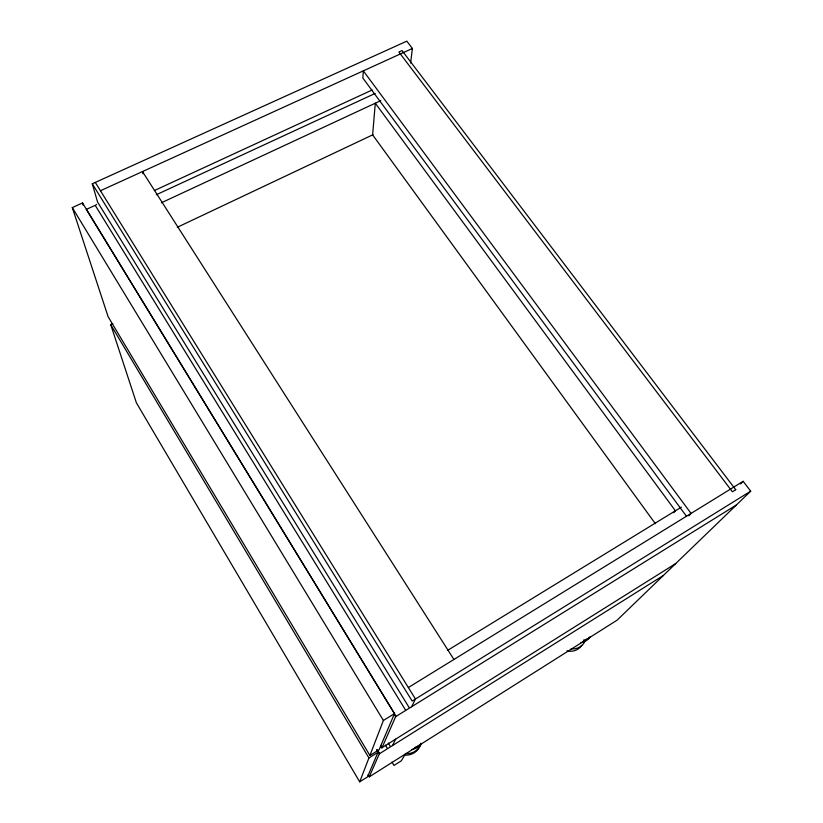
<?xml version="1.0" encoding="UTF-8"?>
<svg xmlns="http://www.w3.org/2000/svg" width="823" height="823" viewBox="0 0 823 823"><rect width="100%" height="100%" fill="white"/><g stroke="black" fill="none" stroke-linecap="round" stroke-linejoin="round"><path stroke-width="1.23" d="M410.626 63.052L412.395 48.475L406.799 41.15L92.279 183.796L97.608 202.129L409.072 707.441M112.844 323.624L110.724 324.653L136.392 402.817L359.702 781.85L368.93 757.962L378.014 752.263L376.687 750.062M369.887 755.483L383.395 720.475L394.526 713.572L82.506 202.931L72.301 207.602L108.111 316.69L369.887 755.483L379.105 749.702L394.526 713.572M378.014 752.263L367.469 776.943L359.702 781.85M368.035 774.875L369.218 776.881L379.516 753.426L377.531 750.113M392.468 745.587L395.647 739.136M411.634 706.751L415.461 698.994L95.303 182.418M405.328 754.053L401.305 760.812L393.98 765.441L392.005 762.139M673.698 512.708L675.405 510.805L375.298 103.204L372.624 134.879L655.345 523.675M688.8 515.795L691.053 513.408L363.324 70.86L362.84 78.02L686.536 516.35M740.546 483.945L743.169 481.311L750.699 491.166L617.075 620.192L369.218 776.881M95.941 204.927L96.6 204.413M675.724 563.56L382.037 747.675L380.72 745.473M663.472 575.39L379.331 753.837L376.872 749.743M750.699 491.166L412.158 701.042L92.279 183.796M736.4 504.972L395.637 716.679L393.785 713.644M408.362 687.534L743.169 481.311M447.506 650.437L681.413 507.122M177.295 227.271L372.963 134.725M161.411 202.756L380.782 100.653M156.308 194.742L375.165 93.421M154.374 190.555L372.171 89.985M100.457 190.73L412.395 48.475M453.936 659.47L142.472 171.575L142.955 173.787M405.554 710.074L95.201 205.339L86.343 209.402L395.914 716.061L381.841 748.117L380.524 745.916M72.301 207.602L383.395 720.475M388.271 743.076L390.267 746.368M385.442 745.154L387.427 748.457M110.724 324.653L368.93 757.962M82.506 202.931L83.267 205.369M585.174 640.839A15.133 14.012 43.3 0 1 571.131 648.833M590.276 636.755A15.472 14.289 42.6 0 1 580.997 642.619M581.696 645.376A14.958 13.857 43.6 0 1 566.985 650.849M590.286 637.074A15.606 14.402 42.4 0 1 583.425 640.171M420.8 743.179A15.555 15.112 72.3 0 1 404.618 755.051M421.253 743.57A15.74 15.287 71.7 0 1 405.502 753.529M421.448 743.91A16.09 15.637 70.1 0 1 411.942 749.486M420.337 744.517A16.234 15.781 69.5 0 1 414.926 747.438M735.741 489.726L732.408 491.784L398.888 52.014L402.036 50.573L735.741 489.726"/></g></svg>
